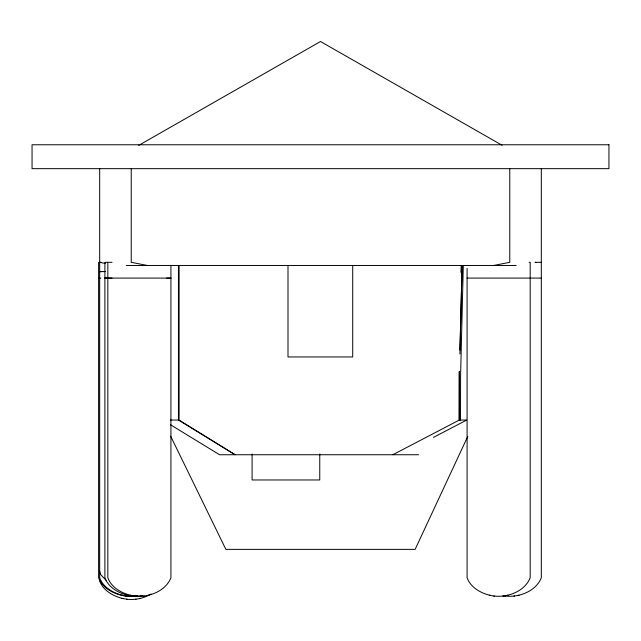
<?xml version="1.0" encoding="UTF-8"?>
<svg xmlns="http://www.w3.org/2000/svg" width="641" height="641" viewBox="0 0 641 641"><rect width="100%" height="100%" fill="white"/><g stroke="black" fill="none" stroke-linecap="round" stroke-linejoin="round"><path stroke-width="0.96" d="M392.829 454.741L459.301 420.039L459.373 371.9L459.365 420.039L466.752 420.039L433.484 437.386M461.296 265.47L461.2 272.609L461.376 265.47M459.918 350.018L462.097 265.47L459.909 353.992M464.845 265.47L463.307 265.47L460.591 375.874L460.502 420.087L459.277 420.039L459.301 371.355M467.81 436.321L415.136 549.369L225.864 549.369L170.666 436.209M138.64 145.419L320.5 41.505L502.063 145.251M151.044 593.983C143.752 598.478 134.882 600.216 126.421 599.167M134.562 596.01C148.432 597.757 165.53 591.411 170.923 577.765L170.923 265.27M493.826 596.01C507.688 597.757 524.787 591.411 530.179 577.765L530.179 262.313L529.105 262.313M504.956 596.01C518.825 597.757 535.924 591.411 541.316 577.765L541.316 168.679M493.642 265.47L509.771 262.313L509.771 168.679M125.34 596.01L130.155 596.346L136.349 595.769M126.421 596.01L131.229 596.346L137.422 595.769M131.629 596.01L136.437 596.346L142.631 595.769M134.378 596.114L134.971 596.01M135.459 596.114L136.044 596.01M140.667 596.114L141.252 596.01M147.542 595.433L148.68 595.233M143.6 596.114L144.193 596.01M139.393 598.582L140.531 598.39M135.459 599.263L136.044 599.167M502.865 596.114L503.449 596.01M506.799 595.433L507.936 595.233M513.994 596.114L514.579 596.01M517.928 595.433L519.066 595.233M100.677 271.72L99.684 271.576L103.914 271.576M99.684 277.93L98.61 278.09L100.677 278.234M105.885 278.234L104.892 278.09L108.337 277.809M107.832 278.09L112.063 278.09M535.772 262.313L534.963 262.337L536.501 262.313M101.07 262.313L99.684 262.313L105.252 263.427M105.412 262.313L107.544 262.313M112.063 262.313L107.832 262.313L107.832 577.765C111.79 588.654 124.17 594.688 135.155 596.114M537.086 262.313L541.316 262.313M126.277 265.47L516.157 265.47M99.684 271.576L105.581 271.576M104.892 278.09L170.923 278.09L166.7 278.09M467.089 278.09L541.316 278.09M170.522 420.039L178.446 420.039L235.103 454.741L179.095 420.039L179.095 265.47M418.621 454.741L219.559 454.741L170.402 424.703M503.578 595.769L505.541 596.114M467.089 268.379L467.089 577.765C471.047 588.654 483.426 594.688 494.411 596.114M489.339 595.233L490.477 595.433M130.083 595.233L131.221 595.433M132.214 596.114C121.229 594.688 108.858 588.654 104.892 577.765L104.892 262.313M99.684 168.679L99.684 577.765C103.049 587.412 113.497 593.221 123.072 595.433M121.934 595.233L127.006 596.114M125.932 596.114C114.947 594.688 102.568 588.654 98.61 577.765L98.61 262.313M99.684 580.914C103.049 590.561 113.497 596.378 123.072 598.582M121.934 598.39L127.006 599.263M147.358 265.47L131.229 262.313L131.229 168.679M106.005 580.265L100.765 574.657L99.684 571.251M352.71 265.47L352.71 356.949L288.001 356.949L288.001 265.47M319.763 453.948L319.763 479.973L252.097 479.973L252.097 453.948M178.446 265.47L178.446 420.039M608.95 144.77L32.05 144.77L32.05 168.663L608.95 168.663L608.95 144.77"/></g></svg>
